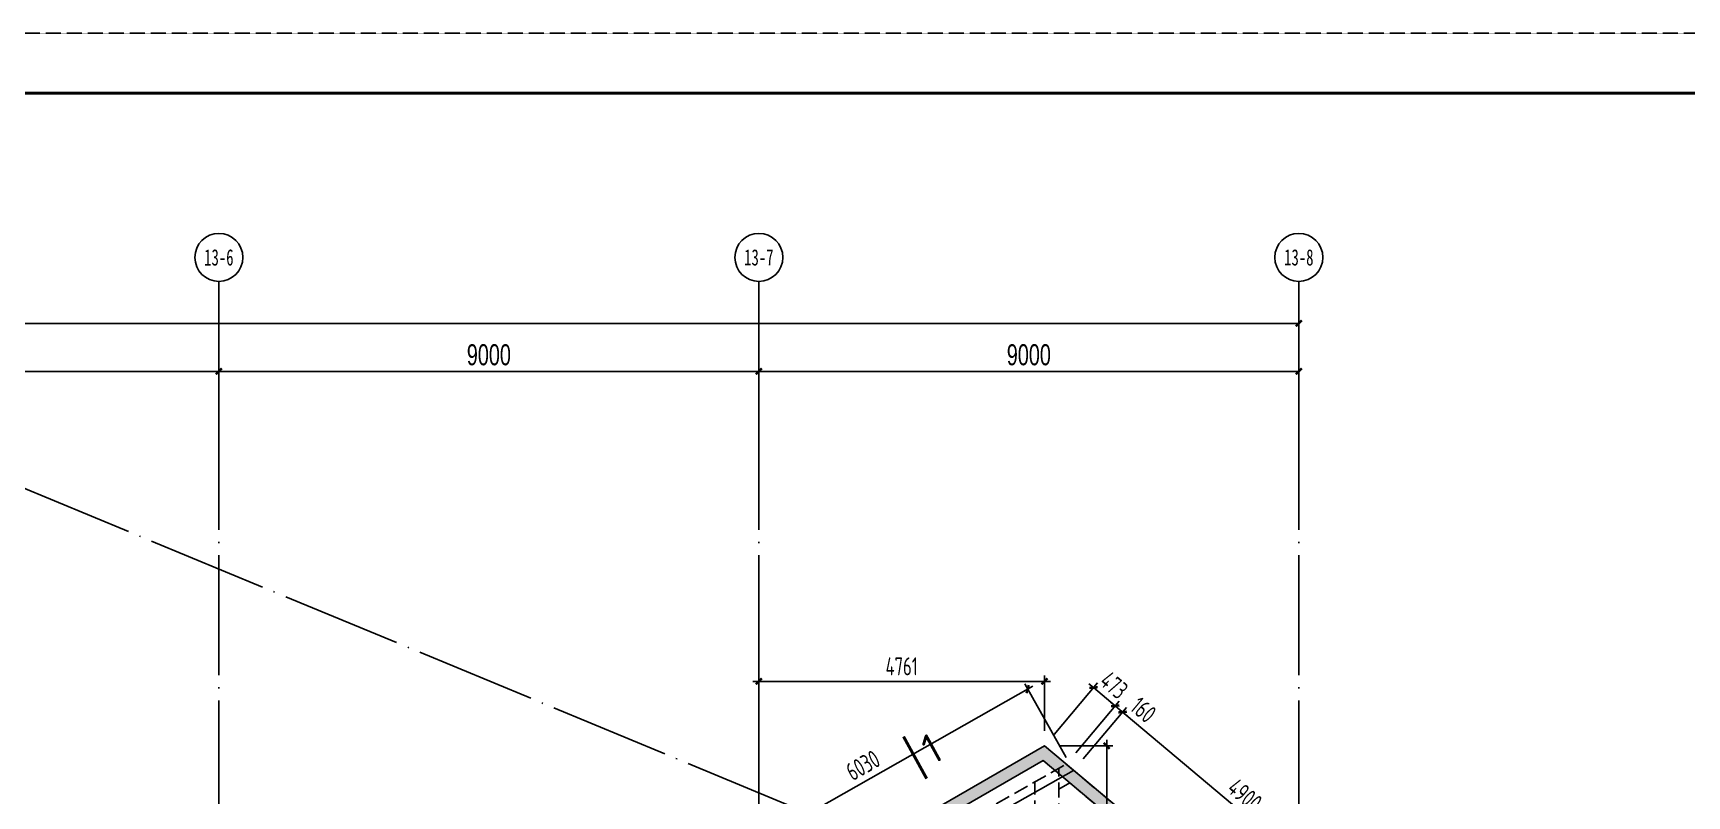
# Model space of a CAD drawing. Extents: x -67167 to 417929, y -86205 to 407116.
# Drawn here: x 120546 to 148111, y 341127 to 353837 of the extents above; entities that cross this region are included whole.
import ezdxf
from ezdxf.enums import TextEntityAlignment as Align

# ---------------------------------------------------------------- set-up
doc = ezdxf.new("R2010")
doc.units = 0
doc.header["$LTSCALE"] = 1000
for name, pattern in [('DASH', [0.35, 0.25, -0.1]), ('DOTE', [2.42, 2, -0.2, 0.02, -0.2]), ('X-104 13#平面$0$DOTE', [2.42, 2, -0.2, 0.02, -0.2])]:
    doc.linetypes.add(name, pattern=pattern)
doc.layers.get('Defpoints').update_dxf_attribs({"color": 165})
for name, color, linetype in [('A_AXIS-轴线', 1, 'DOTE'), ('AXIS_TEXT', 7, 'Continuous'), ('DIM', 3, 'Continuous'), ('PUB_HATCH', 8, 'Continuous'), ('s-beam', 4, 'DASH'), ('THICK', 6, 'Continuous'), ('X-104 13#平面$0$01-标注_轴线坐标', 132, 'Continuous'), ('X-104 13#平面$0$02-TEXT_轴号', 7, 'Continuous'), ('X-104 13#平面$0$A-TECH_结构', 21, 'Continuous'), ('X-104 13#平面$0$A_AXIS-轴线', 36, 'X-104 13#平面$0$DOTE')]:
    doc.layers.add(name, color=color, linetype=linetype)
doc.styles.add('COMPLEX', font='COMPLEX')
doc.styles.add('TSSD_Dimension', font='Tssdeng.shx', dxfattribs={"width": 0.7, "bigfont": 'hztxt.shx'})
doc.styles.add('TSSD_Label', font='tssdeng.shx', dxfattribs={"width": 0.7, "bigfont": 'hztxt.shx'})
doc.styles.add('X-104 13#平面$0$_TCH_AXIS', font='STXIHEI.TTF', dxfattribs={"width": 0.75})
doc.styles.add('X-104 13#平面$0$_TCH_DIM_T3', font='', dxfattribs={"width": 0.705882})
doc.styles.get('X-104 13#平面$0$_TCH_DIM_T3').set_extended_font_data('FZXiHei I-Z08S')
doc.dimstyles.new('TSSD_100_100', dxfattribs={"dimtxt": 300, "dimasz": 100, "dimexe": 100, "dimexo": 250, "dimgap": 100, "dimtad": 1, "dimdec": 0, "dimzin": 0, "dimdsep": 46, "dimtxsty": 'TSSD_Dimension', "dimblk": 'ARCHTICK', "dimblk1": 'ARCHTICK', "dimblk2": 'ARCHTICK', "dimcen": 0, "dimdle": 100, "dimclrt": 7, "dimadec": 0, "dimazin": 0, "dimtfac": 1, "dimtdec": 0, "dimtix": 1, "dimtmove": 2, "dimatfit": 3, "dimfxl": 1, "dimtolj": 1, "dimtzin": 0, "dimarcsym": 0})
doc.dimstyles.new('X-104 13#平面$0$_TCH_ARCH&&100', dxfattribs={"dimtxt": 350, "dimasz": 100, "dimexe": 250, "dimexo": 300, "dimgap": 100, "dimtad": 1, "dimdec": 0, "dimzin": 0, "dimdsep": 46, "dimtxsty": 'X-104 13#平面$0$_TCH_DIM_T3', "dimblk": 'X-104 13#平面$0$_ArchTick', "dimcen": 0.09, "dimclrt": 7, "dimazin": 2, "dimtfac": 1, "dimtdec": 0, "dimtix": 1, "dimtmove": 2, "dimatfit": 3, "dimfxl": 1, "dimtolj": 1, "dimtzin": 0, "dimarcsym": 0})

# ---------------------------------------------------------------- blocks, each defined once
blk = doc.blocks.new('_AXISO')
blk.add_circle((0, 0), 0.5)
at = {"layer": 'AXIS_TEXT', "style": 'COMPLEX', "width": 1.041667}
blk.add_attdef('A', text='', height=0.56, dxfattribs=at).set_placement((-0.25, -0.28), (0.25, -0.28), align=Align.FIT)
blk = doc.blocks.new('X-104 13#平面$0$_ArchTick')
at = {"color": 0, "linetype": 'ByBlock', "const_width": 0.4}
blk.add_lwpolyline([(-0.5, -0.5), (0.5, 0.5)], dxfattribs=at)
blk = doc.blocks.new('*D475')
at = {"layer": 'Defpoints', "color": 0, "transparency": 16777216}
for p in [(57500, 29920), (-200, 26620), (57500, 26620)]:
    blk.add_point(p, dxfattribs=at)
at = {"layer": 'X-104 13#平面$0$01-标注_轴线坐标', "color": 0, "lineweight": -2, "transparency": 16777216}
for p, q in [((-200, 26920), (-200, 30170)), ((57500, 26920), (57500, 30170)), ((-200, 29920), (57500, 29920))]:
    blk.add_line(p, q, dxfattribs=at)
at = {"layer": 'X-104 13#平面$0$01-标注_轴线坐标', "color": 0, "lineweight": -2, "transparency": 16777216, "xscale": 100, "yscale": 100, "zscale": 100, "rotation": 180}
blk.add_blockref('X-104 13#平面$0$_ArchTick', (-200, 29920), dxfattribs=at)
at = {"layer": 'X-104 13#平面$0$01-标注_轴线坐标', "color": 0, "lineweight": -2, "transparency": 16777216, "xscale": 100, "yscale": 100, "zscale": 100}
blk.add_blockref('X-104 13#平面$0$_ArchTick', (57500, 29920), dxfattribs=at)
at = {"layer": 'X-104 13#平面$0$01-标注_轴线坐标', "color": 7, "transparency": 16777216, "insert": (28650, 30195), "char_height": 350, "attachment_point": 5, "style": 'X-104 13#平面$0$_TCH_DIM_T3'}
blk.add_mtext('\\A1;57700', dxfattribs=at)
blk = doc.blocks.new('*D480')
at = {"layer": 'Defpoints', "color": 0, "transparency": 16777216}
for p in [(39500, 29120), (30500, 26620), (39500, 26620)]:
    blk.add_point(p, dxfattribs=at)
at = {"layer": 'X-104 13#平面$0$01-标注_轴线坐标', "color": 0, "lineweight": -2, "transparency": 16777216}
for p, q in [((30500, 26920), (30500, 29370)), ((39500, 26920), (39500, 29370)), ((30500, 29120), (39500, 29120))]:
    blk.add_line(p, q, dxfattribs=at)
at = {"layer": 'X-104 13#平面$0$01-标注_轴线坐标', "color": 0, "lineweight": -2, "transparency": 16777216, "xscale": 100, "yscale": 100, "zscale": 100, "rotation": 180}
blk.add_blockref('X-104 13#平面$0$_ArchTick', (30500, 29120), dxfattribs=at)
at = {"layer": 'X-104 13#平面$0$01-标注_轴线坐标', "color": 0, "lineweight": -2, "transparency": 16777216, "xscale": 100, "yscale": 100, "zscale": 100}
blk.add_blockref('X-104 13#平面$0$_ArchTick', (39500, 29120), dxfattribs=at)
at = {"layer": 'X-104 13#平面$0$01-标注_轴线坐标', "color": 7, "transparency": 16777216, "insert": (35000, 29395), "char_height": 350, "attachment_point": 5, "style": 'X-104 13#平面$0$_TCH_DIM_T3'}
blk.add_mtext('\\A1;9000', dxfattribs=at)
blk = doc.blocks.new('*D481')
at = {"layer": 'Defpoints', "color": 0, "transparency": 16777216}
for p in [(48500, 29120), (39500, 26620), (48500, 26620)]:
    blk.add_point(p, dxfattribs=at)
at = {"layer": 'X-104 13#平面$0$01-标注_轴线坐标', "color": 0, "lineweight": -2, "transparency": 16777216}
for p, q in [((39500, 26920), (39500, 29370)), ((48500, 26920), (48500, 29370)), ((39500, 29120), (48500, 29120))]:
    blk.add_line(p, q, dxfattribs=at)
at = {"layer": 'X-104 13#平面$0$01-标注_轴线坐标', "color": 0, "lineweight": -2, "transparency": 16777216, "xscale": 100, "yscale": 100, "zscale": 100, "rotation": 180}
blk.add_blockref('X-104 13#平面$0$_ArchTick', (39500, 29120), dxfattribs=at)
at = {"layer": 'X-104 13#平面$0$01-标注_轴线坐标', "color": 0, "lineweight": -2, "transparency": 16777216, "xscale": 100, "yscale": 100, "zscale": 100}
blk.add_blockref('X-104 13#平面$0$_ArchTick', (48500, 29120), dxfattribs=at)
at = {"layer": 'X-104 13#平面$0$01-标注_轴线坐标', "color": 7, "transparency": 16777216, "insert": (44000, 29395), "char_height": 350, "attachment_point": 5, "style": 'X-104 13#平面$0$_TCH_DIM_T3'}
blk.add_mtext('\\A1;9000', dxfattribs=at)
blk = doc.blocks.new('*D482')
at = {"layer": 'Defpoints', "color": 0, "transparency": 16777216}
for p in [(57500, 29120), (48500, 26620), (57500, 26620)]:
    blk.add_point(p, dxfattribs=at)
at = {"layer": 'X-104 13#平面$0$01-标注_轴线坐标', "color": 0, "lineweight": -2, "transparency": 16777216}
for p, q in [((48500, 26920), (48500, 29370)), ((57500, 26920), (57500, 29370)), ((48500, 29120), (57500, 29120))]:
    blk.add_line(p, q, dxfattribs=at)
at = {"layer": 'X-104 13#平面$0$01-标注_轴线坐标', "color": 0, "lineweight": -2, "transparency": 16777216, "xscale": 100, "yscale": 100, "zscale": 100, "rotation": 180}
blk.add_blockref('X-104 13#平面$0$_ArchTick', (48500, 29120), dxfattribs=at)
at = {"layer": 'X-104 13#平面$0$01-标注_轴线坐标', "color": 0, "lineweight": -2, "transparency": 16777216, "xscale": 100, "yscale": 100, "zscale": 100}
blk.add_blockref('X-104 13#平面$0$_ArchTick', (57500, 29120), dxfattribs=at)
at = {"layer": 'X-104 13#平面$0$01-标注_轴线坐标', "color": 7, "transparency": 16777216, "insert": (53000, 29395), "char_height": 350, "attachment_point": 5, "style": 'X-104 13#平面$0$_TCH_DIM_T3'}
blk.add_mtext('\\A1;9000', dxfattribs=at)
blk = doc.blocks.new('图框-A1')
for points, const_width in [([(0, 0), (841, 0), (841, 594), (0, 594)], 0.05), ([(766, 584), (25, 584), (25, 10), (766, 10)], 0.5)]:
    blk.add_lwpolyline(points, close=True, dxfattribs=dict(const_width=const_width))
blk = doc.blocks.new('_ArchTick')
at = {"color": 0, "linetype": 'ByBlock', "const_width": 0.4}
blk.add_lwpolyline([(-0.5, -0.5), (0.5, 0.5)], dxfattribs=at)
blk = doc.blocks.new('*D348')
at = {"layer": 'Defpoints', "color": 0, "transparency": 16777216}
for p in [(132642, 343036), (132642, 341950), (137404, 341960)]:
    blk.add_point(p, dxfattribs=at)
at = {"layer": 'DIM', "color": 0, "lineweight": -2, "transparency": 16777216}
for p, q in [((137504, 343036), (132542, 343036)), ((132642, 342200), (132642, 343136)), ((137404, 342210), (137404, 343136))]:
    blk.add_line(p, q, dxfattribs=at)
at = {"layer": 'DIM', "color": 0, "lineweight": -2, "transparency": 16777216, "xscale": 100, "yscale": 100, "zscale": 100, "rotation": 180}
blk.add_blockref('_ArchTick', (132642, 343036), dxfattribs=at)
at = {"layer": 'DIM', "color": 0, "lineweight": -2, "transparency": 16777216, "xscale": 100, "yscale": 100, "zscale": 100}
blk.add_blockref('_ArchTick', (137404, 343036), dxfattribs=at)
at = {"layer": 'DIM', "color": 7, "transparency": 16777216, "insert": (135023, 343286), "char_height": 300, "attachment_point": 5, "style": 'TSSD_Dimension'}
blk.add_mtext('\\A1;4761', dxfattribs=at)
blk = doc.blocks.new('*D349')
at = {"layer": 'Defpoints', "color": 0, "transparency": 16777216}
for p in [(137404, 341960), (137415, 337080), (138440, 337080)]:
    blk.add_point(p, dxfattribs=at)
at = {"layer": 'DIM', "color": 0, "lineweight": -2, "transparency": 16777216}
for p, q in [((137654, 341960), (138540, 341960)), ((138440, 342060), (138440, 336980)), ((137665, 337080), (138540, 337080))]:
    blk.add_line(p, q, dxfattribs=at)
at = {"layer": 'DIM', "color": 0, "lineweight": -2, "transparency": 16777216, "xscale": 100, "yscale": 100, "zscale": 100}
for p, rotation in [((138440, 341960), 90), ((138440, 337080), 270)]:
    blk.add_blockref('_ArchTick', p, dxfattribs=dict(at, rotation=rotation))
at = {"layer": 'DIM', "color": 7, "transparency": 16777216, "insert": (138190, 339520), "char_height": 300, "attachment_point": 5, "rotation": 90, "style": 'TSSD_Dimension'}
blk.add_mtext('\\A1;4880', dxfattribs=at)
blk = doc.blocks.new('*D396')
at = {"layer": 'Defpoints', "color": 0, "transparency": 16777216}
for p in [(138582, 342628), (137404, 341960), (137766, 341656)]:
    blk.add_point(p, dxfattribs=at)
at = {"layer": 'DIM', "color": 0, "lineweight": -2, "transparency": 16777216}
for p, q in [((137564, 342152), (138284, 343009)), ((138220, 342932), (138143, 342997)), ((138220, 342932), (138582, 342628)), ((137927, 341847), (138646, 342705)), ((138582, 342628), (138659, 342564))]:
    blk.add_line(p, q, dxfattribs=at)
at = {"layer": 'DIM', "color": 0, "lineweight": -2, "transparency": 16777216, "xscale": 100, "yscale": 100, "zscale": 100}
for p, rotation in [((138220, 342932), 319.9915082366792), ((138582, 342628), 139.9915082366792)]:
    blk.add_blockref('_ArchTick', p, dxfattribs=dict(at, rotation=rotation))
at = {"layer": 'DIM', "color": 7, "transparency": 16777216, "insert": (138562, 342972), "char_height": 300, "attachment_point": 5, "rotation": 319.9915, "style": 'TSSD_Dimension'}
blk.add_mtext('\\A1;473', dxfattribs=at)
blk = doc.blocks.new('*D397')
at = {"layer": 'Defpoints', "color": 0, "transparency": 16777216}
for p in [(138705, 342525), (137766, 341656), (137889, 341553)]:
    blk.add_point(p, dxfattribs=at)
at = {"layer": 'DIM', "color": 0, "lineweight": -2, "transparency": 16777216}
for p, q in [((137927, 341847), (138646, 342705)), ((138582, 342628), (138506, 342692)), ((138049, 341744), (138769, 342602)), ((138582, 342628), (138705, 342525)), ((138705, 342525), (138781, 342461))]:
    blk.add_line(p, q, dxfattribs=at)
at = {"layer": 'DIM', "color": 0, "lineweight": -2, "transparency": 16777216, "xscale": 100, "yscale": 100, "zscale": 100}
for p, rotation in [((138582, 342628), 319.9915075600337), ((138705, 342525), 139.9915075600337)]:
    blk.add_blockref('_ArchTick', p, dxfattribs=dict(at, rotation=rotation))
at = {"layer": 'DIM', "color": 7, "transparency": 16777216, "insert": (139051, 342561), "char_height": 300, "attachment_point": 5, "rotation": 319.9915, "style": 'TSSD_Dimension'}
blk.add_mtext('\\A1;160', dxfattribs=at)
blk = doc.blocks.new('*D400')
at = {"layer": 'Defpoints', "color": 0, "transparency": 16777216}
for p in [(137122, 342906), (137889, 341553), (132642, 338580)]:
    blk.add_point(p, dxfattribs=at)
at = {"layer": 'DIM', "color": 0, "lineweight": -2, "transparency": 16777216}
for p, q in [((131789, 339884), (137209, 342955)), ((137766, 341770), (137073, 342993)), ((132519, 338797), (131826, 340020))]:
    blk.add_line(p, q, dxfattribs=at)
at = {"layer": 'DIM', "color": 0, "lineweight": -2, "transparency": 16777216, "xscale": 100, "yscale": 100, "zscale": 100}
for p, rotation in [((137122, 342906), 29.53878361285034), ((131876, 339933), 209.5387836128504)]:
    blk.add_blockref('_ArchTick', p, dxfattribs=dict(at, rotation=rotation))
at = {"layer": 'DIM', "color": 7, "transparency": 16777216, "insert": (134376, 341637), "char_height": 300, "attachment_point": 5, "rotation": 29.5388, "style": 'TSSD_Dimension'}
blk.add_mtext('\\A1;6030', dxfattribs=at)
blk = doc.blocks.new('*D401')
at = {"layer": 'Defpoints', "color": 0, "transparency": 16777216}
for p in [(137889, 341553), (142458, 339375), (141642, 338403)]:
    blk.add_point(p, dxfattribs=at)
at = {"layer": 'DIM', "color": 0, "lineweight": -2, "transparency": 16777216}
for p, q in [((138049, 341744), (138769, 342602)), ((138628, 342589), (142534, 339311)), ((141802, 338594), (142522, 339452))]:
    blk.add_line(p, q, dxfattribs=at)
at = {"layer": 'DIM', "color": 0, "lineweight": -2, "transparency": 16777216, "xscale": 100, "yscale": 100, "zscale": 100}
for p, rotation in [((138705, 342525), 139.9915075600337), ((142458, 339375), 319.9915075600337)]:
    blk.add_blockref('_ArchTick', p, dxfattribs=dict(at, rotation=rotation))
at = {"layer": 'DIM', "color": 7, "transparency": 16777216, "insert": (140742, 341142), "char_height": 300, "attachment_point": 5, "rotation": 319.9915, "style": 'TSSD_Dimension'}
blk.add_mtext('\\A1;4900', dxfattribs=at)
blk = doc.blocks.new('X-104 13#平面$0$轴网')
at = {"layer": 'X-104 13#平面$0$01-标注_轴线坐标'}
for p, q in [((39500, 26620.3), (39500, 30620.3)), ((48500, 26620.3), (48500, 30620.3)), ((57500, 26620.3), (57500, 30620.3))]:
    blk.add_line(p, q, dxfattribs=at)
at = {"layer": 'X-104 13#平面$0$A_AXIS-轴线', "linetype": 'X-104 13#平面$0$DOTE'}
for p, q in [((39500, -7401), (39500, 26620.3)), ((48500, -7401), (48500, 26620.3)), ((57500, -7401), (57500, 26620.3)), ((53746.4, 22473), (38100, 13606.7))]:
    blk.add_line(p, q, dxfattribs=at)
at = {"layer": 'X-104 13#平面$0$01-标注_轴线坐标'}
ref = blk.add_blockref('_AXISO', (39500, 31020.3), dxfattribs=dict(at, xscale=799.9999999999999, yscale=799.9999999999999, zscale=799.9999999999999))
ref.add_attrib('A', '13-6', dxfattribs={"layer": 'X-104 13#平面$0$02-TEXT_轴号', "height": 272.14, "style": 'X-104 13#平面$0$_TCH_AXIS', "width": 0.673727}).set_placement((39255.3, 30884.2), (39744.7, 30884.2), align=Align.FIT)
ref = blk.add_blockref('_AXISO', (48500, 31020.3), dxfattribs=dict(at, xscale=799.9999999999999, yscale=799.9999999999999, zscale=799.9999999999999))
ref.add_attrib('A', '13-7', dxfattribs={"layer": 'X-104 13#平面$0$02-TEXT_轴号', "height": 270.2, "rotation": 360, "style": 'X-104 13#平面$0$_TCH_AXIS', "width": 0.680062}).set_placement((48254.7, 30885.2), (48745.3, 30885.2), align=Align.FIT)
ref = blk.add_blockref('_AXISO', (57500, 31020.3), dxfattribs=dict(at, xscale=799.9999999999999, yscale=799.9999999999999, zscale=799.9999999999999))
ref.add_attrib('A', '13-8', dxfattribs={"layer": 'X-104 13#平面$0$02-TEXT_轴号', "height": 271, "rotation": 360, "style": 'X-104 13#平面$0$_TCH_AXIS', "width": 0.677453}).set_placement((57255, 30884.8), (57745, 30884.8), align=Align.FIT)
for p1, p2, distance, picture, middle in [((-200, 26620.3), (57500, 26620.3), 3300, '*D475', (28650, 30195.3)), ((30500, 26620.3), (39500, 26620.3), 2500, '*D480', (35000, 29395.3)), ((39500, 26620.3), (48500, 26620.3), 2500, '*D481', (44000, 29395.3)), ((48500, 26620.3), (57500, 26620.3), 2500, '*D482', (53000, 29395.3))]:
    dim = blk.add_aligned_dim(p1=p1, p2=p2, distance=distance, dimstyle='X-104 13#平面$0$_TCH_ARCH&&100', dxfattribs=at)
    dim.commit()
    dim.dimension.update_dxf_attribs({"geometry": picture, "text_midpoint": middle})

msp = doc.modelspace()

# ---------------------------------------------------------------- hatches: boundary and pattern name
at = {"layer": 'PUB_HATCH'}
h = msp.add_hatch(dxfattribs=at)
h.set_pattern_fill('AN31C', color=256, scale=500, style=0)
h.set_pattern_definition([(45, (0, 0), (-70.71068, 70.710677), []), (50, (0, 0), (358.6301, -31.37606), [37.5, -412.5]), (355, (0, 0), (-69.37567, 376.09607), [30, -330]), (100.4514, (29.9, -2.6), (289.2547, 344.71977), [31.8701, -350.57106]), (46.1842, (-1e-06, 100), (533.6205, -82.7595), [56.25, -618.75]), (96.6356, (44.47, 93.1), (467.33135, 487.05894), [47.80514, -525.8565]), (351.1842, (-1e-06, 100), (467.331, 487.0593), [45, -495]), (21, (50, 75), (298.45353, -201.30944), [37.5, -412.5]), (326, (50, 75), (121.65766, 362.57502), [30, -330]), (71.4514, (74.87, 58.22), (420.1113, 161.26525), [31.8701, -350.57106]), (37.5, (0, 0), (6.079926, 166.446927), [0, -326, 0, -335, 0, -331.25]), (7.5, (0, 0), (131.53477, 197.20586), [0, -191, 0, -318.5, 0, -126.25]), (327.5, (-111.5, -1e-06), (266.91122, -11.277433), [0, -125, 0, -390, 0, -517.5]), (317.5, (-161.5, -2e-06), (291.59308, 50.0525), [0, -162.5, 0, -259, 0, -367.5])])
h.paths.add_polyline_path([(142042.282, 318479.864), (142042.282, 337806.61), (137382.29, 341716.807), (122442.282, 333091.189), (122442.282, 328779.864), (96491.799, 328779.864), (88484.372, 334079.864), (83742.282, 334079.864), (83742.282, 316879.864), (105742.282, 316879.864), (105742.282, 318479.864)], flags=16)
h.paths.add_polyline_path([(142242.282, 318279.864), (142242.282, 337899.872), (137403.57, 341960.033), (122242.282, 333206.659), (122242.282, 328979.864), (96551.992, 328979.864), (88544.566, 334279.864), (83542.282, 334279.864), (83542.282, 316679.864), (105942.282, 316679.864), (105942.282, 318279.864)])

# ---------------------------------------------------------------- linework, layer by layer
at = {"layer": 'A_AXIS-轴线'}
msp.add_line((118050.467, 347227.227), (142042.281, 337279.864), dxfattribs=at)
at = {"layer": 's-beam'}
for p, q in [((132942.281, 338922.274), (137766.08, 341655.76)), ((137642.282, 337949.282), (137642.282, 341585.607)), ((137766.08, 341655.76), (142042.281, 338067.779)), ((137242.282, 337999.282), (137242.282, 341358.941)), ((137642.282, 341240.789), (137825.652, 341344.699)), ((137825.652, 341344.699), (141642.282, 338142.325))]:
    msp.add_line(p, q, dxfattribs=at)
msp.add_lwpolyline([(73507.759, 353834.23), (157607.759, 353834.231), (157607.759, 294434.231), (73507.759, 294434.23)], close=True, dxfattribs=at)
at = {"layer": 'THICK'}
msp.add_lwpolyline([(135439.27, 341415.395, 50, 50, 0), (135053.879, 342116.447, 50, 50, 0)], format="xyseb", dxfattribs=at)
at = {"layer": 'X-104 13#平面$0$A-TECH_结构'}
for points in [[(142242.282, 318279.864), (142242.282, 337899.872), (137403.57, 341960.033), (122242.282, 333206.659), (122242.282, 328979.864), (96551.992, 328979.864), (88544.566, 334279.864), (83542.282, 334279.864), (83542.282, 316679.864), (105942.282, 316679.864), (105942.282, 318279.864)], [(142042.282, 318479.864), (142042.282, 337806.61), (137382.29, 341716.807), (122442.282, 333091.189), (122442.282, 328779.864), (96491.799, 328779.864), (88484.372, 334079.864), (83742.282, 334079.864), (83742.282, 316879.864), (105742.282, 316879.864), (105742.282, 318479.864)]]:
    msp.add_lwpolyline(points, close=True, dxfattribs=at)

# ---------------------------------------------------------------- block references
at = {"xscale": 99.99999999999999, "yscale": 99.99999999999999, "zscale": 99.99999999999999, "rotation": 6.766459210986319e-07}
msp.add_blockref('图框-A1', (73507.759, 294434.23), dxfattribs=at)
at = {"rotation": 6.766459210986319e-07}
msp.add_blockref('X-104 13#平面$0$轴网', (84142.28, 319079.864), dxfattribs=at)

# ---------------------------------------------------------------- texts
at = {"layer": 'THICK', "style": 'TSSD_Label'}
msp.add_text('1', height=500, rotation=28.7989988, dxfattribs=at).set_placement((135534.969, 341639.176))

# ---------------------------------------------------------------- dimensions: what is measured, and where the dimension line sits
at = {"layer": 'DIM'}
for base, p1, p2, angle, picture, middle in [((132642.281, 343036.041), (137403.57, 341960.033), (132642.281, 341950.145), 0.0000007, '*D348', (135022.925, 343286.041)), ((142457.847, 339375.064), (137888.709, 341552.83), (141641.719, 338402.733), 139.9915076, '*D401', (140742.068, 341141.6)), ((138439.776, 337079.864), (137403.57, 341960.033), (137415.227, 337079.864), 90.0000007, '*D349', (138189.776, 339519.949))]:
    dim = msp.add_linear_dim(base=base, p1=p1, p2=p2, angle=angle, dimstyle='TSSD_100_100', dxfattribs=at)
    dim.commit()
    dim.dimension.update_dxf_attribs({"geometry": picture, "text_midpoint": middle})
for p1, p2, distance, picture, middle in [((137403.57, 341960.033), (137766.08, 341655.76), 1269.446, '*D396', (138561.678, 342971.715)), ((132642.333, 338579.927), (137888.78, 341552.914), 1555.147, '*D400', (134375.596, 341636.939))]:
    dim = msp.add_aligned_dim(p1=p1, p2=p2, distance=distance, dimstyle='TSSD_100_100', dxfattribs=at)
    dim.commit()
    dim.dimension.update_dxf_attribs({"geometry": picture, "text_midpoint": middle})
dim = msp.add_linear_dim(base=(138704.838, 342525.161), p1=(137766.08, 341655.76), p2=(137888.709, 341552.83), angle=139.9915076, dimstyle='TSSD_100_100', dxfattribs=at)
dim.commit()
dim.dimension.update_dxf_attribs({"geometry": '*D397', "text_midpoint": (139050.864, 342561.116), "dimtype": 160})

doc.saveas('drawing.dxf')
